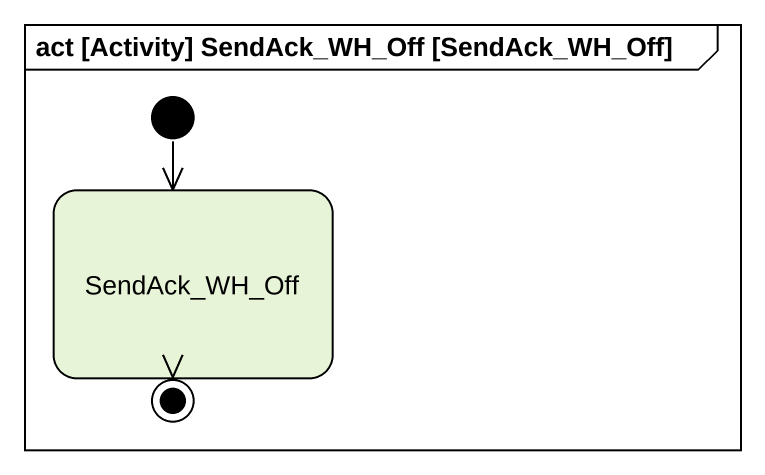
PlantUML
@startuml
mainframe act [Activity] SendAck_WH_Off [SendAck_WH_Off]
hide empty description
state SendAck_WH_Off
[*] --> SendAck_WH_Off
SendAck_WH_Off --> [*]
@enduml
